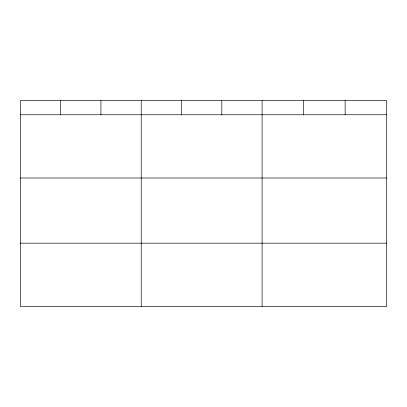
<?xml version="1.0" encoding="UTF-8"?>
<svg xmlns="http://www.w3.org/2000/svg" width="407" height="407" viewBox="0 0 407 407"><rect width="100%" height="100%" fill="white"/><g stroke="black" fill="none" stroke-linecap="round" stroke-linejoin="round"><path stroke-width="0.61" d="M386.65 178.007L386.65 100.59L20.35 100.59L20.35 306.41L386.65 306.41L386.65 178.007L20.35 178.007M20.35 114.764L386.65 114.764M20.35 243.167L386.65 243.167M345.136 100.59L345.136 114.764M303.622 100.59L303.622 114.764M262.108 100.59L262.108 306.41M221.815 100.59L221.815 114.764M181.522 100.59L181.522 114.764M141.229 100.59L141.229 306.41M100.936 100.59L100.936 114.764M60.643 100.59L60.643 114.764"/></g></svg>
